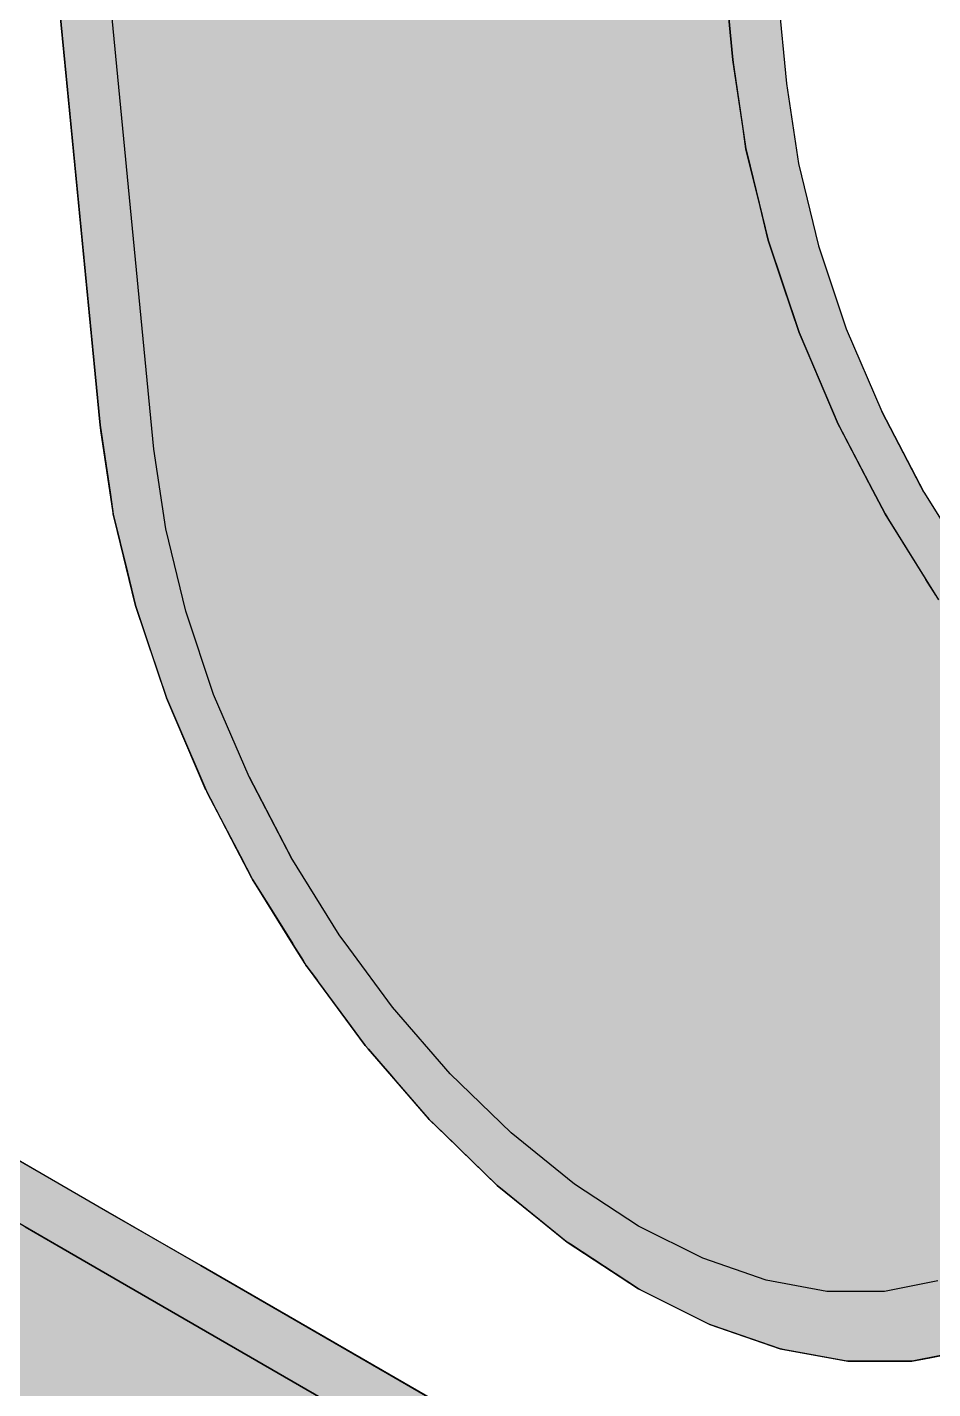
# Model space of a CAD drawing. Extents: x 0 to 2378, y 0 to 1682.
# Drawn here: x 1464.1 to 1499.5, y 1175.3 to 1228.6 of the extents above; entities that cross this region are included whole.
import ezdxf

# ---------------------------------------------------------------- set-up
doc = ezdxf.new("R2010")
doc.units = 0
doc.layers.add('SOMBRA', color=8, linetype='CONTINUOUS')
doc.layers.add('VISIBLE', color=7, linetype='CONTINUOUS')

msp = doc.modelspace()

# ---------------------------------------------------------------- linework, layer by layer
at = {"layer": 'SOMBRA', "color": 253}
for points in [[(1468.091, 1225.0038), (1488.8896, 1255.867), (1490.6245, 1238.0135)], [(1468.091, 1225.0038), (1470.6361, 1245.3283), (1488.8896, 1255.867)], [(1492.0672, 1224.5959), (1491.6657, 1227.2979), (1488.8896, 1255.867)], [(1492.0672, 1224.5959), (1488.8896, 1255.867), (1489.1341, 1255.8084)], [(1492.0672, 1224.5959), (1489.1341, 1255.8084), (1494.2325, 1223.244)], [(1489.1341, 1255.8084), (1493.7729, 1226.3671), (1494.2325, 1223.244)], [(1489.1341, 1255.8084), (1489.1575, 1255.8028), (1493.7729, 1226.3671)], [(1489.1575, 1255.8028), (1490.5695, 1255.4645), (1493.7729, 1226.3671)], [(1490.5695, 1255.4645), (1490.9084, 1255.3833), (1493.7729, 1226.3671)], [(1490.9084, 1255.3833), (1490.9544, 1255.3723), (1493.7729, 1226.3671)], [(1465.8757, 1223.7248), (1464.1408, 1241.5783), (1470.6361, 1245.3283)], [(1465.8757, 1223.7248), (1470.6361, 1245.3283), (1468.091, 1225.0038)], [(1467.1183, 1217.2357), (1490.6245, 1238.0135), (1491.2875, 1231.1899)], [(1467.1183, 1217.2357), (1468.091, 1225.0038), (1490.6245, 1238.0135)], [(1466.917, 1213.0092), (1491.2875, 1231.1899), (1491.6657, 1227.2979)], [(1466.917, 1213.0092), (1467.1183, 1217.2357), (1491.2875, 1231.1899)], [(1489.6002, 1225.7885), (1466.917, 1213.0092), (1491.6657, 1227.2979)], [(1489.6002, 1225.7885), (1491.6657, 1227.2979), (1491.7091, 1227.006)], [(1467.4332, 1209.535), (1491.7091, 1227.006), (1492.1819, 1223.8237)], [(1467.4332, 1209.535), (1489.6002, 1225.7885), (1491.7091, 1227.006)], [(1489.6002, 1225.7885), (1466.9604, 1212.7173), (1466.917, 1213.0092)], [(1489.6002, 1225.7885), (1467.4259, 1209.5839), (1466.9604, 1212.7173)], [(1467.4332, 1209.535), (1467.4259, 1209.5839), (1489.6002, 1225.7885)], [(1466.5388, 1216.9012), (1465.8757, 1223.7248), (1468.091, 1225.0038)], [(1466.5388, 1216.9012), (1468.091, 1225.0038), (1467.1183, 1217.2357)], [(1492.7336, 1221.5579), (1492.1819, 1223.8237), (1492.0672, 1224.5959)], [(1492.7336, 1221.5579), (1492.0672, 1224.5959), (1494.2325, 1223.244)], [(1490.8591, 1222.8375), (1467.4332, 1209.535), (1492.1819, 1223.8237)], [(1468.3029, 1205.9628), (1492.2294, 1223.6287), (1493.0517, 1220.2515)], [(1468.3029, 1205.9628), (1490.8591, 1222.8375), (1492.2294, 1223.6287)], [(1490.8591, 1222.8375), (1492.1819, 1223.8237), (1492.2294, 1223.6287)], [(1492.7336, 1221.5579), (1494.2325, 1223.244), (1495.0174, 1220.0311)], [(1490.8591, 1222.8375), (1467.4807, 1209.34), (1467.4332, 1209.535)], [(1490.8591, 1222.8375), (1468.2907, 1206.0132), (1467.4807, 1209.34)], [(1468.3029, 1205.9628), (1468.2907, 1206.0132), (1490.8591, 1222.8375)], [(1493.6277, 1218.5303), (1493.0517, 1220.2515), (1492.7336, 1221.5579)], [(1493.6277, 1218.5303), (1492.7336, 1221.5579), (1495.0174, 1220.0311)], [(1493.6277, 1218.5303), (1495.0174, 1220.0311), (1496.1064, 1216.7733)], [(1494.6914, 1215.6316), (1494.2608, 1216.6385), (1493.6277, 1218.5303)], [(1494.6914, 1215.6316), (1493.6277, 1218.5303), (1496.1064, 1216.7733)], [(1466.5388, 1216.9012), (1467.1183, 1217.2357), (1466.7737, 1214.484)], [(1466.917, 1213.0092), (1466.7737, 1214.484), (1467.1183, 1217.2357)], [(1494.6914, 1215.6316), (1496.1064, 1216.7733), (1497.4923, 1213.5481)], [(1495.8579, 1212.93), (1495.7952, 1213.05), (1494.6914, 1215.6316)], [(1495.8579, 1212.93), (1494.6914, 1215.6316), (1497.4923, 1213.5481)], [(1497.4923, 1213.5481), (1472.7436, 1199.2594), (1474.2754, 1196.3253)], [(1497.4923, 1213.5481), (1474.2754, 1196.3253), (1476.0135, 1197.3287)], [(1499.0242, 1210.614), (1497.4923, 1213.5481), (1476.0135, 1197.3287)], [(1495.8579, 1212.93), (1497.4923, 1213.5481), (1499.1399, 1210.3923)], [(1497.1518, 1210.4525), (1495.8579, 1212.93), (1499.1399, 1210.3923)], [(1499.1399, 1210.3923), (1499.0242, 1210.614), (1476.0135, 1197.3287)], [(1499.1399, 1210.3923), (1476.0135, 1197.3287), (1474.3911, 1196.1036)], [(1499.1399, 1210.3923), (1474.3911, 1196.1036), (1476.272, 1193.0826)], [(1501.0208, 1207.3713), (1499.1399, 1210.3923), (1476.272, 1193.0826)], [(1500.1715, 1206.9288), (1497.6266, 1209.5432), (1497.1518, 1210.4525)], [(1500.1715, 1206.9288), (1497.1518, 1210.4525), (1501.0208, 1207.3713)], [(1497.1518, 1210.4525), (1499.1399, 1210.3923), (1501.0208, 1207.3713)], [(1500.1715, 1206.9288), (1498.3163, 1208.4374), (1497.6266, 1209.5432)], [(1499.2453, 1206.9808), (1499.2032, 1207.0155), (1498.3163, 1208.4374)], [(1499.2453, 1206.9808), (1498.3163, 1208.4374), (1500.1715, 1206.9288)], [(1496.9255, 1204.278), (1501.0208, 1207.3713), (1476.272, 1193.0826)], [(1501.3977, 1206.8601), (1501.0208, 1207.3713), (1496.9255, 1204.278)], [(1499.2241, 1206.982), (1499.2032, 1207.0155), (1499.2453, 1206.9808)], [(1499.605, 1206.3713), (1499.2241, 1206.982), (1499.2453, 1206.9808)], [(1499.605, 1206.3713), (1499.2453, 1206.9808), (1505.3624, 1201.9416)], [(1499.2453, 1206.9808), (1500.1715, 1206.9288), (1503.1067, 1204.5421)], [(1499.2453, 1206.9808), (1503.1067, 1204.5421), (1505.3624, 1201.9416)], [(1503.1067, 1204.5421), (1501.3977, 1206.8601), (1496.9255, 1204.278)], [(1496.9255, 1204.278), (1476.272, 1193.0826), (1476.649, 1192.5714)], [(1496.9255, 1204.278), (1476.649, 1192.5714), (1478.358, 1190.2534)], [(1503.1067, 1204.5421), (1496.9255, 1204.278), (1478.358, 1190.2534)], [(1503.1067, 1204.5421), (1478.358, 1190.2534), (1480.6137, 1187.6529)], [(1505.3624, 1201.9416), (1503.1067, 1204.5421), (1480.6137, 1187.6529)], [(1474.2754, 1196.3253), (1474.3911, 1196.1036), (1476.0135, 1197.3287)], [(1448.4077, 1190.6984), (1467.7059, 1179.5183), (1448.3414, 1190.6984)], [(1448.6278, 1190.6984), (1467.7521, 1179.5275), (1448.4077, 1190.6984)], [(1448.4077, 1190.6984), (1467.7521, 1179.5275), (1467.7059, 1179.5183)], [(1448.9445, 1190.6984), (1467.9054, 1179.5583), (1448.6278, 1190.6984)], [(1448.6278, 1190.6984), (1467.9054, 1179.5583), (1467.7521, 1179.5275)], [(1451.1388, 1190.6984), (1468.1912, 1179.6157), (1448.9445, 1190.6984)], [(1448.9445, 1190.6984), (1468.1912, 1179.6157), (1467.9054, 1179.5583)], [(1452.584, 1190.6984), (1469.7225, 1179.9229), (1451.1388, 1190.6984)], [(1451.1388, 1190.6984), (1469.7225, 1179.9229), (1468.1912, 1179.6157)], [(1452.584, 1190.6984), (1470.8543, 1180.15), (1469.7225, 1179.9229)], [(1469.7225, 1179.9229), (1482.1205, 1171.5948), (1468.1912, 1179.6157)], [(1470.8543, 1180.15), (1483.2283, 1172.0918), (1469.7225, 1179.9229)], [(1469.7225, 1179.9229), (1483.2283, 1172.0918), (1482.1205, 1171.5948)], [(1470.8543, 1180.15), (1484.1193, 1172.4915), (1483.2283, 1172.0918)], [(1467.7521, 1179.5275), (1481.7318, 1171.4204), (1467.7059, 1179.5183)], [(1467.9054, 1179.5583), (1481.7651, 1171.4354), (1467.7521, 1179.5275)], [(1467.7521, 1179.5275), (1481.7651, 1171.4354), (1481.7318, 1171.4204)], [(1468.1912, 1179.6157), (1481.8758, 1171.4851), (1467.9054, 1179.5583)], [(1467.9054, 1179.5583), (1481.8758, 1171.4851), (1481.7651, 1171.4354)], [(1468.1912, 1179.6157), (1482.1205, 1171.5948), (1481.8758, 1171.4851)]]:
    msp.add_solid(points, dxfattribs=at)
at = {"layer": 'SOMBRA', "color": 252}
for points in [[(1493.7729, 1226.3671), (1490.9544, 1255.3723), (1473.061, 1245.0416)], [(1466.2056, 1241.0836), (1469.0242, 1212.0784), (1473.061, 1245.0416)], [(1493.7729, 1226.3671), (1473.061, 1245.0416), (1469.0242, 1212.0784)], [(1466.917, 1213.0092), (1464.3853, 1241.5197), (1464.1408, 1241.5783)], [(1466.917, 1213.0092), (1469.4838, 1208.9553), (1464.3853, 1241.5197)], [(1464.3853, 1241.5197), (1469.4838, 1208.9553), (1469.0242, 1212.0784)], [(1464.3853, 1241.5197), (1469.0242, 1212.0784), (1464.4088, 1241.5141)], [(1464.4088, 1241.5141), (1469.0242, 1212.0784), (1465.8208, 1241.1758)], [(1465.8208, 1241.1758), (1469.0242, 1212.0784), (1466.1597, 1241.0946)], [(1466.1597, 1241.0946), (1469.0242, 1212.0784), (1466.2056, 1241.0836)], [(1493.7729, 1226.3671), (1469.0242, 1212.0784), (1469.4838, 1208.9553)], [(1494.2325, 1223.244), (1493.7729, 1226.3671), (1469.4838, 1208.9553)], [(1494.2325, 1223.244), (1469.4838, 1208.9553), (1470.2687, 1205.7424)], [(1495.0174, 1220.0311), (1494.2325, 1223.244), (1470.2687, 1205.7424)], [(1469.495, 1202.4007), (1468.3029, 1205.9628), (1493.0517, 1220.2515)], [(1469.5121, 1202.3498), (1469.495, 1202.4007), (1493.0517, 1220.2515)], [(1469.5121, 1202.3498), (1493.0517, 1220.2515), (1494.2608, 1216.6385)], [(1495.0174, 1220.0311), (1470.2687, 1205.7424), (1471.3576, 1202.4846)], [(1496.1064, 1216.7733), (1495.0174, 1220.0311), (1471.3576, 1202.4846)], [(1471.0249, 1198.8119), (1469.5121, 1202.3498), (1494.2608, 1216.6385)], [(1471.0465, 1198.7613), (1471.0249, 1198.8119), (1494.2608, 1216.6385)], [(1471.0465, 1198.7613), (1494.2608, 1216.6385), (1495.7952, 1213.05)], [(1496.1064, 1216.7733), (1471.3576, 1202.4846), (1472.7436, 1199.2594)], [(1497.4923, 1213.5481), (1496.1064, 1216.7733), (1472.7436, 1199.2594)], [(1466.917, 1213.0092), (1467.3185, 1210.3072), (1469.4838, 1208.9553)], [(1480.4319, 1201.1668), (1471.0465, 1198.7613), (1495.7952, 1213.05)], [(1480.4319, 1201.1668), (1495.7952, 1213.05), (1497.0043, 1210.7348)], [(1472.8779, 1195.2545), (1497.0043, 1210.7348), (1497.6266, 1209.5432)], [(1472.8779, 1195.2545), (1480.4319, 1201.1668), (1497.0043, 1210.7348)], [(1467.4332, 1209.535), (1469.4838, 1208.9553), (1467.3185, 1210.3072)], [(1467.4332, 1209.535), (1467.9849, 1207.2692), (1470.2687, 1205.7424)], [(1467.4332, 1209.535), (1470.2687, 1205.7424), (1469.4838, 1208.9553)], [(1496.1103, 1208.3669), (1472.8779, 1195.2545), (1497.6266, 1209.5432)], [(1496.1103, 1208.3669), (1497.6266, 1209.5432), (1497.7646, 1209.322)], [(1480.0658, 1195.921), (1497.7646, 1209.322), (1499.2241, 1206.982)], [(1480.0658, 1195.921), (1496.1103, 1208.3669), (1497.7646, 1209.322)], [(1496.1103, 1208.3669), (1473.0158, 1195.0333), (1472.8779, 1195.2545)], [(1496.1103, 1208.3669), (1474.4753, 1192.6933), (1473.0158, 1195.0333)], [(1496.1103, 1208.3669), (1480.0658, 1195.921), (1474.4753, 1192.6933)], [(1468.3029, 1205.9628), (1470.2687, 1205.7424), (1467.9849, 1207.2692)], [(1474.9709, 1191.8987), (1499.2241, 1206.982), (1499.7197, 1206.1874)], [(1474.9709, 1191.8987), (1480.0658, 1195.921), (1499.2241, 1206.982)], [(1468.3029, 1205.9628), (1468.879, 1204.2416), (1471.3576, 1202.4846)], [(1468.3029, 1205.9628), (1471.3576, 1202.4846), (1470.2687, 1205.7424)], [(1498.4002, 1205.166), (1474.9709, 1191.8987), (1499.7197, 1206.1874)], [(1477.2903, 1188.7552), (1499.854, 1206.0053), (1502.039, 1203.0439)], [(1477.2903, 1188.7552), (1498.4002, 1205.166), (1499.854, 1206.0053)], [(1498.4002, 1205.166), (1499.7197, 1206.1874), (1499.854, 1206.0053)], [(1498.4002, 1205.166), (1475.1053, 1191.7166), (1474.9709, 1191.8987)], [(1498.4002, 1205.166), (1477.2576, 1188.7995), (1475.1053, 1191.7166)], [(1477.2903, 1188.7552), (1477.2576, 1188.7995), (1498.4002, 1205.166)], [(1469.5121, 1202.3498), (1471.3576, 1202.4846), (1468.879, 1204.2416)], [(1501.0378, 1202.2738), (1477.2903, 1188.7552), (1502.039, 1203.0439)], [(1479.7934, 1185.8648), (1501.0378, 1202.2738), (1502.1499, 1202.9158)], [(1479.7934, 1185.8648), (1502.1499, 1202.9158), (1504.5421, 1200.1535)], [(1469.5121, 1202.3498), (1472.7436, 1199.2594), (1471.3576, 1202.4846)], [(1469.5121, 1202.3498), (1469.9427, 1201.3429), (1472.7436, 1199.2594)], [(1501.0378, 1202.2738), (1477.4011, 1188.6271), (1477.2903, 1188.7552)], [(1501.0378, 1202.2738), (1479.7582, 1185.9055), (1477.4011, 1188.6271)], [(1479.7934, 1185.8648), (1479.7582, 1185.9055), (1501.0378, 1202.2738)], [(1471.0465, 1198.7613), (1472.7436, 1199.2594), (1469.9427, 1201.3429)], [(1480.4319, 1201.1668), (1472.2556, 1196.4461), (1471.0465, 1198.7613)], [(1480.4319, 1201.1668), (1472.8521, 1195.3039), (1472.2556, 1196.4461)], [(1472.8779, 1195.2545), (1472.8521, 1195.3039), (1480.4319, 1201.1668)], [(1503.0362, 1199.0085), (1479.7934, 1185.8648), (1504.5421, 1200.1535)], [(1482.4451, 1183.2887), (1504.72, 1199.9807), (1507.1938, 1197.5774)], [(1482.4451, 1183.2887), (1503.0362, 1199.0085), (1504.72, 1199.9807)], [(1471.0465, 1198.7613), (1474.3911, 1196.1036), (1472.7436, 1199.2594)], [(1503.0362, 1199.0085), (1479.9713, 1185.692), (1479.7934, 1185.8648)], [(1503.0362, 1199.0085), (1482.4077, 1183.325), (1479.9713, 1185.692)], [(1482.4451, 1183.2887), (1482.4077, 1183.325), (1503.0362, 1199.0085)], [(1471.0465, 1198.7613), (1471.1092, 1198.6413), (1474.3911, 1196.1036)], [(1472.403, 1196.1638), (1474.3911, 1196.1036), (1471.1092, 1198.6413)], [(1506.1016, 1196.761), (1482.4451, 1183.2887), (1507.1938, 1197.5774)], [(1485.1886, 1181.0679), (1506.1016, 1196.761), (1507.3278, 1197.4689)], [(1485.1886, 1181.0679), (1507.3278, 1197.4689), (1509.9374, 1195.3566)], [(1506.1016, 1196.761), (1482.5791, 1183.1802), (1482.4451, 1183.2887)], [(1506.1016, 1196.761), (1485.15, 1181.0991), (1482.5791, 1183.1802)], [(1485.1886, 1181.0679), (1485.15, 1181.0991), (1506.1016, 1196.761)], [(1472.8779, 1195.2545), (1476.272, 1193.0826), (1472.403, 1196.1638)], [(1472.403, 1196.1638), (1476.272, 1193.0826), (1474.3911, 1196.1036)], [(1474.4753, 1192.6933), (1480.0658, 1195.921), (1474.9415, 1191.946)], [(1474.9709, 1191.8987), (1474.9415, 1191.946), (1480.0658, 1195.921)], [(1472.8779, 1195.2545), (1473.5676, 1194.1487), (1475.4228, 1192.6402)], [(1472.8779, 1195.2545), (1475.4228, 1192.6402), (1476.649, 1192.5714)], [(1472.8779, 1195.2545), (1476.649, 1192.5714), (1476.272, 1193.0826)], [(1508.9146, 1194.6084), (1485.1886, 1181.0679), (1509.9374, 1195.3566)], [(1487.9817, 1179.243), (1508.9146, 1194.6084), (1510.0654, 1195.2729)], [(1487.9817, 1179.243), (1510.0654, 1195.2729), (1512.7304, 1193.5317)], [(1474.4544, 1192.7268), (1475.4228, 1192.6402), (1473.5676, 1194.1487)], [(1508.9146, 1194.6084), (1485.3167, 1180.9842), (1485.1886, 1181.0679)], [(1508.9146, 1194.6084), (1487.9424, 1179.2687), (1485.3167, 1180.9842)], [(1487.9817, 1179.243), (1487.9424, 1179.2687), (1508.9146, 1194.6084)], [(1511.3771, 1192.5675), (1487.9817, 1179.243), (1512.7304, 1193.5317)], [(1490.7748, 1177.8427), (1511.3771, 1192.5675), (1512.8999, 1193.4467)], [(1490.7748, 1177.8427), (1512.8999, 1193.4467), (1515.5235, 1192.1314)], [(1474.4753, 1192.6933), (1474.4965, 1192.6921), (1474.4544, 1192.7268)], [(1474.4544, 1192.7268), (1474.4965, 1192.6921), (1475.4228, 1192.6402)], [(1474.4753, 1192.6933), (1480.6137, 1187.6529), (1474.4965, 1192.6921)], [(1474.4753, 1192.6933), (1474.8562, 1192.0826), (1482.9966, 1185.3381)], [(1474.4753, 1192.6933), (1482.9966, 1185.3381), (1480.6137, 1187.6529)], [(1474.4965, 1192.6921), (1478.358, 1190.2534), (1475.4228, 1192.6402)], [(1474.4965, 1192.6921), (1480.6137, 1187.6529), (1478.358, 1190.2534)], [(1475.4228, 1192.6402), (1478.358, 1190.2534), (1476.649, 1192.5714)], [(1511.3771, 1192.5675), (1488.1511, 1179.158), (1487.9817, 1179.243)], [(1511.3771, 1192.5675), (1490.7354, 1177.8624), (1488.1511, 1179.158)], [(1490.7748, 1177.8427), (1490.7354, 1177.8624), (1511.3771, 1192.5675)], [(1474.9709, 1191.8987), (1482.9966, 1185.3381), (1474.8562, 1192.0826)], [(1514.3504, 1191.3213), (1490.7748, 1177.8427), (1515.5235, 1192.1314)], [(1493.5184, 1176.8956), (1514.3504, 1191.3213), (1515.6675, 1192.0817)], [(1493.5184, 1176.8956), (1515.6675, 1192.0817), (1518.2671, 1191.1843)], [(1474.9709, 1191.8987), (1475.3771, 1191.3482), (1482.9966, 1185.3381)], [(1475.4513, 1191.2477), (1482.9966, 1185.3381), (1475.3771, 1191.3482)], [(1476.0737, 1190.4041), (1485.4715, 1183.3377), (1475.4513, 1191.2477)], [(1475.4513, 1191.2477), (1485.4715, 1183.3377), (1482.9966, 1185.3381)], [(1514.3504, 1191.3213), (1490.9187, 1177.793), (1490.7748, 1177.8427)], [(1514.3504, 1191.3213), (1493.4797, 1176.9089), (1490.9187, 1177.793)], [(1493.5184, 1176.8956), (1493.4797, 1176.9089), (1514.3504, 1191.3213)], [(1516.6524, 1190.107), (1493.5184, 1176.8956), (1518.2671, 1191.1843)], [(1496.17, 1176.4097), (1516.6524, 1190.107), (1518.4578, 1191.1493)], [(1496.17, 1176.4097), (1518.4578, 1191.1493), (1520.9187, 1190.6984)], [(1476.5975, 1189.6942), (1485.4715, 1183.3377), (1476.0737, 1190.4041)], [(1519.6279, 1189.8706), (1496.17, 1176.4097), (1520.9187, 1190.6984)], [(1498.6732, 1176.4097), (1519.6279, 1189.8706), (1521.0617, 1190.6984)], [(1498.6732, 1176.4097), (1521.0617, 1190.6984), (1523.4219, 1190.6984)], [(1522.6507, 1190.2236), (1498.6732, 1176.4097), (1523.4219, 1190.6984)], [(1516.6524, 1190.107), (1493.7091, 1176.8606), (1493.5184, 1176.8956)], [(1516.6524, 1190.107), (1496.1327, 1176.4166), (1493.7091, 1176.8606)], [(1496.17, 1176.4097), (1496.1327, 1176.4166), (1516.6524, 1190.107)], [(1519.6279, 1189.8706), (1496.313, 1176.4097), (1496.17, 1176.4097)], [(1519.6279, 1189.8706), (1498.6379, 1176.4097), (1496.313, 1176.4097)], [(1498.6732, 1176.4097), (1498.6379, 1176.4097), (1519.6279, 1189.8706)], [(1522.6507, 1190.2236), (1498.7517, 1176.4255), (1498.6732, 1176.4097)], [(1522.6507, 1190.2236), (1500.9598, 1176.8686), (1498.7517, 1176.4255)], [(1477.0269, 1189.1121), (1485.4715, 1183.3377), (1476.5975, 1189.6942)], [(1477.2903, 1188.7552), (1485.4715, 1183.3377), (1477.0269, 1189.1121)], [(1477.2903, 1188.7552), (1477.4104, 1188.6164), (1485.4715, 1183.3377)], [(1477.4129, 1188.6135), (1485.4715, 1183.3377), (1477.4104, 1188.6164)], [(1477.8978, 1188.0536), (1487.9817, 1181.6925), (1477.4129, 1188.6135)], [(1477.4129, 1188.6135), (1487.9817, 1181.6925), (1485.4715, 1183.3377)], [(1478.2612, 1187.634), (1487.9817, 1181.6925), (1477.8978, 1188.0536)], [(1478.5243, 1187.3302), (1487.9817, 1181.6925), (1478.2612, 1187.634)], [(1478.6995, 1187.1279), (1487.9817, 1181.6925), (1478.5243, 1187.3302)], [(1479.7934, 1185.8648), (1487.9817, 1181.6925), (1478.6995, 1187.1279)], [(1479.7934, 1185.8648), (1480.7778, 1184.9084), (1487.9817, 1181.6925)], [(1481.0165, 1184.6765), (1487.9817, 1181.6925), (1480.7778, 1184.9084)], [(1481.0165, 1184.6765), (1482.4451, 1183.2887), (1484.1459, 1181.912)], [(1481.0165, 1184.6765), (1484.1459, 1181.912), (1496.2249, 1176.4097)], [(1481.0165, 1184.6765), (1490.4919, 1180.4392), (1487.9817, 1181.6925)], [(1481.0165, 1184.6765), (1498.9518, 1176.4657), (1490.4919, 1180.4392)], [(1481.0165, 1184.6765), (1496.2249, 1176.4097), (1498.6732, 1176.4097)], [(1481.0165, 1184.6765), (1498.6732, 1176.4097), (1498.9518, 1176.4657)], [(1485.1886, 1181.0679), (1496.2249, 1176.4097), (1484.1459, 1181.912)], [(1463.989, 1181.6642), (1467.7059, 1179.5183), (1449.4878, 1169)], [(1485.1886, 1181.0679), (1487.9817, 1179.243), (1490.7748, 1177.8427)], [(1485.1886, 1181.0679), (1490.7748, 1177.8427), (1493.5184, 1176.8956)], [(1485.1886, 1181.0679), (1493.5184, 1176.8956), (1496.17, 1176.4097)], [(1485.1886, 1181.0679), (1496.17, 1176.4097), (1496.2249, 1176.4097)], [(1498.9518, 1176.4657), (1492.9668, 1179.5818), (1490.4919, 1180.4392)], [(1467.7059, 1179.5183), (1461.1339, 1163.0619), (1449.4878, 1169)], [(1467.7059, 1179.5183), (1478.6715, 1173.1873), (1461.1339, 1163.0619)], [(1499.377, 1176.551), (1495.3498, 1179.145), (1492.9668, 1179.5818)], [(1498.9518, 1176.4657), (1499.377, 1176.551), (1492.9668, 1179.5818)], [(1501.6317, 1177.1619), (1499.6914, 1179.5614), (1497.6054, 1179.1409)], [(1500.3476, 1176.7457), (1497.6054, 1179.1409), (1495.3498, 1179.145)], [(1499.377, 1176.551), (1500.3476, 1176.7457), (1495.3498, 1179.145)], [(1500.3476, 1176.7457), (1501.631, 1177.1616), (1497.6054, 1179.1409)], [(1501.631, 1177.1616), (1501.6317, 1177.1619), (1497.6054, 1179.1409)]]:
    msp.add_solid(points, dxfattribs=at)
at = {"layer": 'SOMBRA', "color": 254}
for points in [[(1505.3624, 1201.9416), (1480.6137, 1187.6529), (1482.9966, 1185.3381)], [(1507.7453, 1199.6268), (1505.3624, 1201.9416), (1482.9966, 1185.3381)], [(1507.7453, 1199.6268), (1482.9966, 1185.3381), (1485.4715, 1183.3377)], [(1510.2202, 1197.6264), (1507.7453, 1199.6268), (1485.4715, 1183.3377)], [(1510.2202, 1197.6264), (1485.4715, 1183.3377), (1487.9817, 1181.6925)], [(1512.7304, 1195.9812), (1510.2202, 1197.6264), (1487.9817, 1181.6925)], [(1512.7304, 1195.9812), (1487.9817, 1181.6925), (1490.4919, 1180.4392)], [(1515.2407, 1194.7278), (1512.7304, 1195.9812), (1490.4919, 1180.4392)], [(1515.2407, 1194.7278), (1490.4919, 1180.4392), (1492.9668, 1179.5818)], [(1517.7155, 1193.8705), (1515.2407, 1194.7278), (1492.9668, 1179.5818)], [(1517.7155, 1193.8705), (1492.9668, 1179.5818), (1495.3498, 1179.145)], [(1520.0985, 1193.4337), (1517.7155, 1193.8705), (1495.3498, 1179.145)], [(1520.0985, 1193.4337), (1495.3498, 1179.145), (1497.6054, 1179.1409)], [(1522.3542, 1193.4296), (1520.0985, 1193.4337), (1497.6054, 1179.1409)], [(1522.3542, 1193.4296), (1497.6054, 1179.1409), (1499.6914, 1179.5614)], [(1433.1538, 1179.4803), (1467.1337, 1182.2981), (1452.584, 1190.6984)], [(1433.1538, 1179.4803), (1448.6192, 1171.6088), (1467.1337, 1182.2981)], [(1448.6192, 1171.6088), (1470.8543, 1180.15), (1467.1337, 1182.2981)], [(1448.6192, 1171.6088), (1452.5741, 1169.5959), (1470.8543, 1180.15)], [(1452.5741, 1169.5959), (1481.0524, 1174.2622), (1470.8543, 1180.15)]]:
    msp.add_solid(points, dxfattribs=at)
at = {"layer": 'VISIBLE'}
for p, q in [((1491.6657, 1227.2979), (1488.8896, 1255.867)), ((1490.9544, 1255.3723), (1493.7729, 1226.3671)), ((1464.1408, 1241.5783), (1466.917, 1213.0092)), ((1465.8757, 1223.7248), (1464.1408, 1241.5783)), ((1469.0242, 1212.0784), (1466.2056, 1241.0836)), ((1491.2875, 1231.1899), (1491.6657, 1227.2979)), ((1492.0672, 1224.5959), (1491.6657, 1227.2979)), ((1491.6657, 1227.2979), (1491.7091, 1227.006)), ((1491.7091, 1227.006), (1492.1819, 1223.8237)), ((1493.7729, 1226.3671), (1494.2325, 1223.244)), ((1492.1819, 1223.8237), (1492.0672, 1224.5959)), ((1466.5388, 1216.9012), (1465.8757, 1223.7248)), ((1492.7336, 1221.5579), (1492.1819, 1223.8237)), ((1492.1819, 1223.8237), (1492.2294, 1223.6287)), ((1492.2294, 1223.6287), (1493.0517, 1220.2515)), ((1494.2325, 1223.244), (1495.0174, 1220.0311)), ((1493.0517, 1220.2515), (1492.7336, 1221.5579)), ((1493.6277, 1218.5303), (1493.0517, 1220.2515)), ((1493.0517, 1220.2515), (1494.2608, 1216.6385)), ((1495.0174, 1220.0311), (1496.1064, 1216.7733)), ((1494.2608, 1216.6385), (1493.6277, 1218.5303)), ((1466.7737, 1214.484), (1466.5388, 1216.9012)), ((1494.6914, 1215.6316), (1494.2608, 1216.6385)), ((1494.2608, 1216.6385), (1495.7952, 1213.05)), ((1496.1064, 1216.7733), (1497.4923, 1213.5481)), ((1495.7952, 1213.05), (1494.6914, 1215.6316)), ((1466.917, 1213.0092), (1466.7737, 1214.484)), ((1497.4923, 1213.5481), (1499.1399, 1210.3923)), ((1499.0242, 1210.614), (1497.4923, 1213.5481)), ((1466.917, 1213.0092), (1467.3185, 1210.3072)), ((1466.9604, 1212.7173), (1466.917, 1213.0092)), ((1495.8579, 1212.93), (1495.7952, 1213.05)), ((1495.7952, 1213.05), (1497.0043, 1210.7348)), ((1497.1518, 1210.4525), (1495.8579, 1212.93)), ((1467.4259, 1209.5839), (1466.9604, 1212.7173)), ((1469.4838, 1208.9553), (1469.0242, 1212.0784)), ((1497.0043, 1210.7348), (1497.6266, 1209.5432)), ((1499.1399, 1210.3923), (1499.0242, 1210.614)), ((1467.3185, 1210.3072), (1467.4332, 1209.535)), ((1497.6266, 1209.5432), (1497.1518, 1210.4525)), ((1499.1399, 1210.3923), (1501.0208, 1207.3713)), ((1467.4332, 1209.535), (1467.4259, 1209.5839)), ((1467.4332, 1209.535), (1467.9849, 1207.2692)), ((1467.4807, 1209.34), (1467.4332, 1209.535)), ((1498.3163, 1208.4374), (1497.6266, 1209.5432)), ((1497.6266, 1209.5432), (1497.7646, 1209.322)), ((1468.2907, 1206.0132), (1467.4807, 1209.34)), ((1497.7646, 1209.322), (1499.2241, 1206.982)), ((1470.2687, 1205.7424), (1469.4838, 1208.9553)), ((1499.2032, 1207.0155), (1498.3163, 1208.4374)), ((1467.9849, 1207.2692), (1468.3029, 1205.9628)), ((1499.2241, 1206.982), (1499.2032, 1207.0155)), ((1499.605, 1206.3713), (1499.2241, 1206.982)), ((1499.2241, 1206.982), (1499.7197, 1206.1874)), ((1468.3029, 1205.9628), (1468.2907, 1206.0132)), ((1468.3029, 1205.9628), (1468.879, 1204.2416)), ((1469.495, 1202.4007), (1468.3029, 1205.9628)), ((1471.3576, 1202.4846), (1470.2687, 1205.7424)), ((1468.879, 1204.2416), (1469.5121, 1202.3498)), ((1469.5121, 1202.3498), (1469.495, 1202.4007)), ((1469.5121, 1202.3498), (1469.9427, 1201.3429)), ((1471.0249, 1198.8119), (1469.5121, 1202.3498)), ((1472.7436, 1199.2594), (1471.3576, 1202.4846)), ((1469.9427, 1201.3429), (1471.0465, 1198.7613)), ((1474.3911, 1196.1036), (1472.7436, 1199.2594)), ((1472.7436, 1199.2594), (1474.2754, 1196.3253)), ((1471.0465, 1198.7613), (1471.0249, 1198.8119)), ((1471.0465, 1198.7613), (1471.1092, 1198.6413)), ((1472.2556, 1196.4461), (1471.0465, 1198.7613)), ((1471.1092, 1198.6413), (1472.403, 1196.1638)), ((1472.8521, 1195.3039), (1472.2556, 1196.4461)), ((1474.2754, 1196.3253), (1474.3911, 1196.1036)), ((1472.403, 1196.1638), (1472.8779, 1195.2545)), ((1476.272, 1193.0826), (1474.3911, 1196.1036)), ((1472.8779, 1195.2545), (1472.8521, 1195.3039)), ((1472.8779, 1195.2545), (1473.5676, 1194.1487)), ((1473.0158, 1195.0333), (1472.8779, 1195.2545)), ((1474.4753, 1192.6933), (1473.0158, 1195.0333)), ((1473.5676, 1194.1487), (1474.4544, 1192.7268)), ((1476.649, 1192.5714), (1476.272, 1193.0826)), ((1474.4544, 1192.7268), (1474.4753, 1192.6933)), ((1474.4753, 1192.6933), (1474.8562, 1192.0826)), ((1474.9415, 1191.946), (1474.4753, 1192.6933)), ((1478.358, 1190.2534), (1476.649, 1192.5714)), ((1474.8562, 1192.0826), (1474.9709, 1191.8987)), ((1474.9709, 1191.8987), (1474.9415, 1191.946)), ((1474.9709, 1191.8987), (1475.3771, 1191.3482)), ((1475.1053, 1191.7166), (1474.9709, 1191.8987)), ((1477.2576, 1188.7995), (1475.1053, 1191.7166)), ((1475.3771, 1191.3482), (1475.4513, 1191.2477)), ((1475.4513, 1191.2477), (1476.0737, 1190.4041)), ((1467.7059, 1179.5183), (1448.3414, 1190.6984)), ((1452.584, 1190.6984), (1470.8543, 1180.15)), ((1467.1337, 1182.2981), (1452.584, 1190.6984)), ((1476.0737, 1190.4041), (1476.5975, 1189.6942)), ((1480.6137, 1187.6529), (1478.358, 1190.2534)), ((1476.5975, 1189.6942), (1477.0269, 1189.1121)), ((1477.0269, 1189.1121), (1477.2903, 1188.7552)), ((1477.2903, 1188.7552), (1477.2576, 1188.7995)), ((1477.2903, 1188.7552), (1477.4104, 1188.6164)), ((1477.4011, 1188.6271), (1477.2903, 1188.7552)), ((1479.7582, 1185.9055), (1477.4011, 1188.6271)), ((1477.4104, 1188.6164), (1477.4129, 1188.6135)), ((1477.4129, 1188.6135), (1477.8978, 1188.0536)), ((1477.8978, 1188.0536), (1478.2612, 1187.634)), ((1478.2612, 1187.634), (1478.5243, 1187.3302)), ((1478.5243, 1187.3302), (1478.6995, 1187.1279)), ((1482.9966, 1185.3381), (1480.6137, 1187.6529)), ((1478.6995, 1187.1279), (1479.7934, 1185.8648)), ((1479.7934, 1185.8648), (1479.7582, 1185.9055)), ((1479.7934, 1185.8648), (1480.7778, 1184.9084)), ((1479.9713, 1185.692), (1479.7934, 1185.8648)), ((1482.4077, 1183.325), (1479.9713, 1185.692)), ((1485.4715, 1183.3377), (1482.9966, 1185.3381)), ((1480.7778, 1184.9084), (1481.0165, 1184.6765)), ((1481.0165, 1184.6765), (1482.4451, 1183.2887)), ((1482.4451, 1183.2887), (1482.4077, 1183.325)), ((1482.4451, 1183.2887), (1484.1459, 1181.912)), ((1482.5791, 1183.1802), (1482.4451, 1183.2887)), ((1485.15, 1181.0991), (1482.5791, 1183.1802)), ((1487.9817, 1181.6925), (1485.4715, 1183.3377)), ((1470.8543, 1180.15), (1467.1337, 1182.2981)), ((1484.1459, 1181.912), (1485.1886, 1181.0679)), ((1463.989, 1181.6642), (1467.7059, 1179.5183)), ((1490.4919, 1180.4392), (1487.9817, 1181.6925)), ((1485.1886, 1181.0679), (1485.15, 1181.0991)), ((1485.1886, 1181.0679), (1487.9817, 1179.243)), ((1485.3167, 1180.9842), (1485.1886, 1181.0679)), ((1487.9424, 1179.2687), (1485.3167, 1180.9842)), ((1492.9668, 1179.5818), (1490.4919, 1180.4392)), ((1470.8543, 1180.15), (1484.1193, 1172.4915)), ((1481.0524, 1174.2622), (1470.8543, 1180.15)), ((1481.7318, 1171.4204), (1467.7059, 1179.5183)), ((1467.7059, 1179.5183), (1478.6715, 1173.1873)), ((1487.9817, 1179.243), (1487.9424, 1179.2687)), ((1487.9817, 1179.243), (1490.7748, 1177.8427)), ((1488.1511, 1179.158), (1487.9817, 1179.243)), ((1495.3498, 1179.145), (1492.9668, 1179.5818)), ((1499.6914, 1179.5614), (1497.6054, 1179.1409)), ((1490.7354, 1177.8624), (1488.1511, 1179.158)), ((1497.6054, 1179.1409), (1495.3498, 1179.145)), ((1490.7748, 1177.8427), (1490.7354, 1177.8624)), ((1490.7748, 1177.8427), (1493.5184, 1176.8956)), ((1490.9187, 1177.793), (1490.7748, 1177.8427)), ((1493.4797, 1176.9089), (1490.9187, 1177.793)), ((1493.5184, 1176.8956), (1493.4797, 1176.9089)), ((1493.5184, 1176.8956), (1496.17, 1176.4097)), ((1493.7091, 1176.8606), (1493.5184, 1176.8956)), ((1496.1327, 1176.4166), (1493.7091, 1176.8606)), ((1500.9598, 1176.8686), (1498.7517, 1176.4255)), ((1498.9518, 1176.4657), (1499.377, 1176.551)), ((1499.377, 1176.551), (1500.3476, 1176.7457)), ((1496.17, 1176.4097), (1496.1327, 1176.4166)), ((1496.17, 1176.4097), (1496.2249, 1176.4097)), ((1496.313, 1176.4097), (1496.17, 1176.4097)), ((1496.2249, 1176.4097), (1498.6732, 1176.4097)), ((1498.6379, 1176.4097), (1496.313, 1176.4097)), ((1498.6732, 1176.4097), (1498.6379, 1176.4097)), ((1498.6732, 1176.4097), (1498.9518, 1176.4657)), ((1498.7517, 1176.4255), (1498.6732, 1176.4097))]:
    msp.add_line(p, q, dxfattribs=at)

doc.saveas('drawing.dxf')
